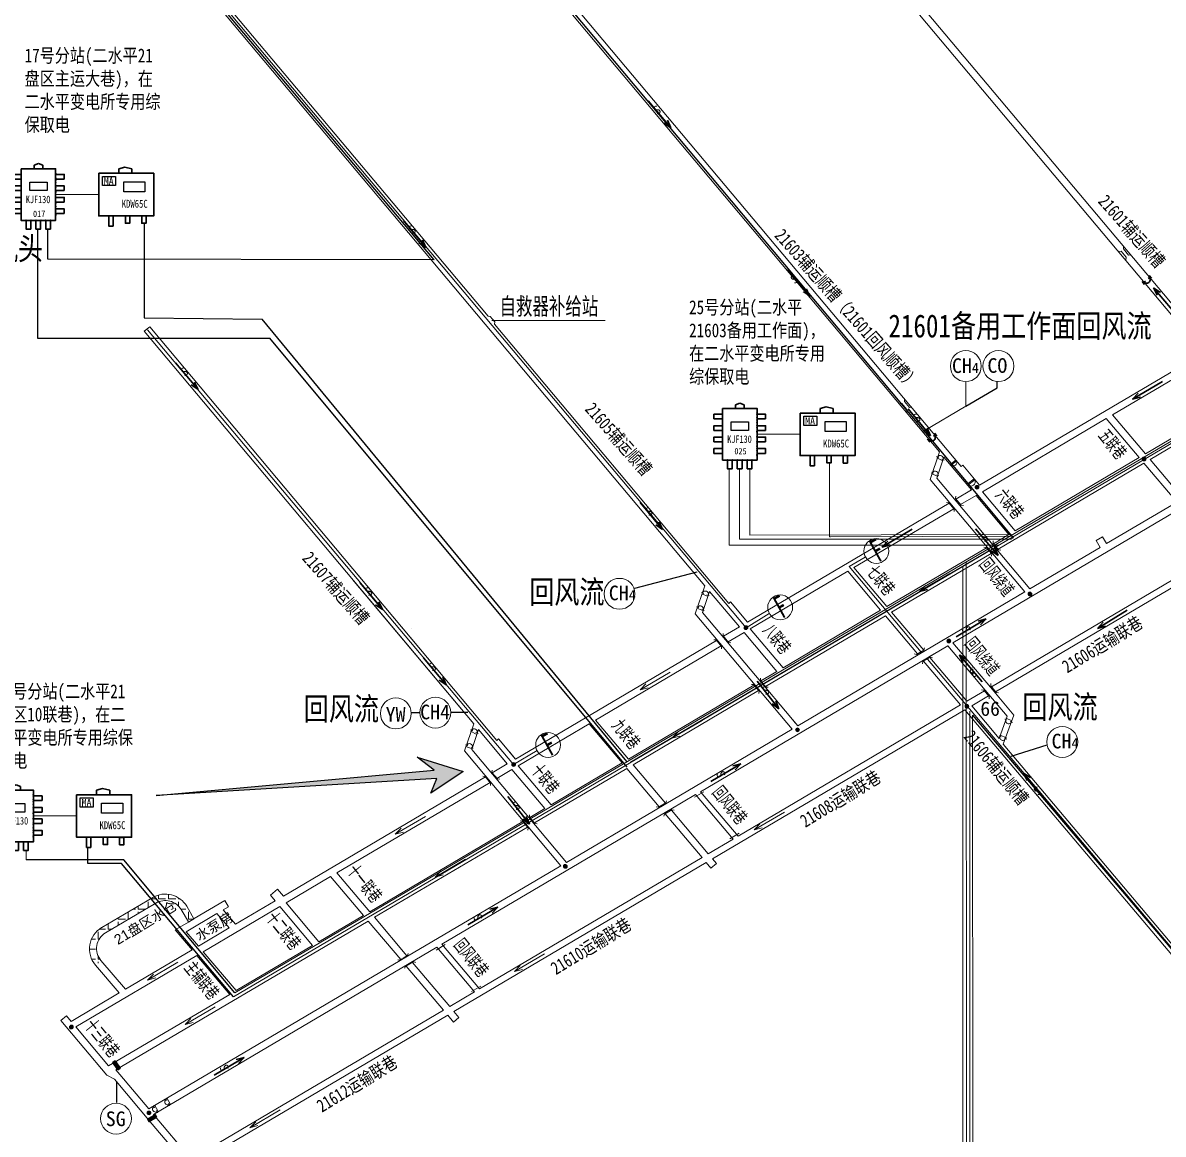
# Model space of a CAD drawing. Header units: millimetres. Extents: x 2501 to 6983, y 1724 to 12691.
# Drawn here: x 4093 to 4887, y 3292 to 4065 of the extents above; entities that cross this region are included whole.
import ezdxf
from ezdxf.enums import TextEntityAlignment as Align

# ---------------------------------------------------------------- set-up
doc = ezdxf.new("R2010")
doc.units = ezdxf.units.MM
for name, pattern in [('2X0_5', [2.5, 2, -0.5]), ('CEN1', [20, 17, -1, 1, -1]), ('X11', [6, 5, -1])]:
    doc.linetypes.add(name, pattern=pattern)
for name, color, linetype in [('0测量点名称', 7, 'Continuous'), ('4、10月', 131, 'Continuous'), ('6号煤底板等高线', 7, 'Continuous'), ('JMD', 6, 'Continuous'), ('PUB_TEXT', 7, 'Continuous'), ('图例', 7, 'Continuous'), ('已掘巷道', 1, 'CEN1'), ('节点', 7, 'Continuous'), ('通风系统', 7, 'Continuous'), ('风流', 7, 'Continuous')]:
    doc.layers.add(name, color=color, linetype=linetype)
doc.layers.add('井下工业网光缆', color=5, linetype='Continuous', lineweight=30)
doc.styles.get("Standard").update_dxf_attribs({"font": 'arial.ttf'})
doc.styles.add('宋体', font='', dxfattribs={"height": 2})
doc.styles.add('新宋体', font='', dxfattribs={"width": 0.8})
doc.styles.add('标准', font='', dxfattribs={"width": 0.667})
doc.styles.add('样三', font='simfang.ttf', dxfattribs={"width": 0.7})
doc.styles.get('宋体').set_extended_font_data('SimSun')
doc.styles.get('新宋体').set_extended_font_data('NSimSun')
doc.styles.get('标准').set_extended_font_data('SimSun')
doc.linetypes.add('442', pattern='A,5,[175,AAA.SHX,S=1,R=90,X=0,Y=0],5', length=10)
pattern_1 = [(0, (-36993695.0026, -20594.115), (0, 6.985), [5.08, -1.905]), (90, (-36993695.0026, -20594.115), (-6.985, 4e-16), [5.08, -1.905])]

# ---------------------------------------------------------------- blocks, each defined once
blk = doc.blocks.new('A$C16496DF1')
at = {"layer": '风流', "color": 1, "lineweight": 35}
for p, q in [((15.24, 0), (0, 19.05)), ((0, 19.05), (2.25, 13.71)), ((4.72, 15.68), (0, 19.05))]:
    blk.add_line(p, q, dxfattribs=at)
at = {"layer": '通风系统', "color": 1, "lineweight": 30, "insert": (12.69, 4.97, 3.08), "char_height": 6.075, "width": 34.878, "attachment_point": 1, "rotation": 213.25783}
blk.add_mtext('{\\fSimSun|b0|i0|c134|p2;S}', dxfattribs=at)
blk = doc.blocks.new('A$C12DB153C')
at = {"layer": '风流', "color": 5, "lineweight": 35}
for p, q in [((0, 18.19), (16.26, 0)), ((11.36, 3.11), (16.26, 0)), ((16.26, 0), (13.72, 5.22))]:
    blk.add_line(p, q, dxfattribs=at)
blk = doc.blocks.new('调节')
at = {"layer": 'JMD', "color": 5, "linetype": 'Continuous', "lineweight": 30}
for p, q in [((-0.18, 3.8), (-2.23, 2.77)), ((-0.63, 3.36), (-1.49, 1.76)), ((0.25, 3.24), (-0.61, 1.64)), ((0.36, 2.19), (-0.5, 0.59)), ((1.25, 2.07), (0.39, 0.47)), ((1.36, 1.01), (0.5, -0.59)), ((2.24, 0.9), (1.39, -0.7)), ((2.35, -0.16), (1.49, -1.76)), ((3.24, -0.27), (2.38, -1.87)), ((4.24, -1.45), (2.49, -2.93))]:
    blk.add_line(p, q, dxfattribs=at)
blk.add_lwpolyline([(-0.74, 4.41), (4.24, -1.45), (2.49, -2.93), (-2.49, 2.93)], close=True, dxfattribs=at)
blk = doc.blocks.new('A$C2A686CFF')
at = {"layer": 'JMD', "color": 1, "linetype": 'Continuous', "lineweight": 30}
for p, q in [((12.2, 30.1, 0), (0, 30.1, 0)), ((6.1, 30.1, 0), (6.1, 21.3, 0)), ((6.1, 8.8, 0), (6.1, 0, 0)), ((12.2, 0, 0), (0, 0, 0))]:
    blk.add_line(p, q, dxfattribs=at)
blk.add_arc((6.1, 15, 0), 10.6, 270, 90, dxfattribs=at)
blk = doc.blocks.new('12')
at = {"lineweight": 20}
for points in [[(421298.14, 4239175.07, 1), (421300.77, 4239175.07, 1)], [(421181.81, 4239155.43, 1), (421184.43, 4239155.43, 1)], [(421218.7, 4239081.11, 1), (421221.33, 4239081.11, 1)], [(421021.05, 4239057.74, 1), (421023.68, 4239057.74, 1)], [(421162.26, 4239048.43, 1), (421164.89, 4239048.43, 1)], [(421174.83, 4239002.94, 1), (421177.46, 4239002.94, 1)], [(421056.94, 4238986.61, 1), (421059.57, 4238986.61, 1)], [(420859.39, 4238962.49, 1), (420862.02, 4238962.49, 1)], [(420895.29, 4238891.63, 1), (420897.92, 4238891.63, 1)], [(420551.47, 4238779.81, 1), (420554.1, 4238779.81, 1)], [(420605.54, 4238720.09, 1), (420608.16, 4238720.09, 1)]]:
    blk.add_hatch(color=1, dxfattribs=at).paths.add_polyline_path(points)
at = {"layer": '6号煤底板等高线', "lineweight": 20, "transparency": 33554666}
h = blk.add_hatch(dxfattribs=at)
h.set_pattern_fill('ANGLE', color=3)
h.set_pattern_definition(pattern_1)
h.paths.add_polyline_path([(420573.29, 4238842.25), (420566.02, 4238837.96, 0.237563), (420569.67, 4238822.88), (420569.73, 4238822.81), (420573.54, 4238826.05, -0.358496)])
h.paths.add_polyline_path([(420633.23, 4238863.72, 0.193668), (420623.04, 4238871.6), (420616.21, 4238867.57, -0.311813), (420629.35, 4238861.45), (420634.42, 4238852.79), (420638.3, 4238855.06)])
h = blk.add_hatch(dxfattribs=at)
h.set_pattern_fill('ANGLE', color=3)
h.set_pattern_definition(pattern_1)
h.paths.add_polyline_path([(420574.05, 4238848.9, 0.204997), (420566.02, 4238837.96), (420573.29, 4238842.25, -0.091459), (420576.78, 4238845.28), (420611.87, 4238865.98, -0.091455), (420616.21, 4238867.57), (420623.04, 4238871.6, 0.204955), (420609.58, 4238869.86)])
at = {"color": 0, "lineweight": 20, "ltscale": 5}
for p, q in [((419797.19, 4240799.68, 7363.18), (421157.14, 4239179.94, 7363.18)), ((419653.95, 4240682.58, 7363.18), (420993.66, 4239086.93, 7363.18)), ((420259.19, 4240537.13, 7363.18), (421319.73, 4239273.99, 7363.18)), ((420282.34, 4239941.92, 7363.18), (420842.83, 4239274.35, 7363.18)), ((420907.28, 4239773.01, 7363.18), (421333.61, 4239265.23, 7363.18)), ((420837.38, 4239568.56, 7363.18), (421172.08, 4239169.92, 7363.18)), ((420603.5, 4239263.91, 7364.18), (420832.82, 4238990.78, 7364.18)), ((420849, 4238979.29, 7364.18), (420607.33, 4239267.12, 7364.18)), ((420847.33, 4239268.99, 7363.18), (421010.54, 4239074.61, 7363.18)), ((421273.14, 4239203.14, 12273.3), (421296.06, 4239176.02, 12273.3)), ((421277.51, 4239205.72, 12273.3), (421300.43, 4239178.59, 12273.3)), ((421160.15, 4239176.35, 7363.18), (421179.28, 4239153.56, 7363.18)), ((421154.06, 4239170.86, 12273.3), (421154.06, 4239170.84, 12273.3)), ((421173.22, 4239170.89, 12273.3), (421172.08, 4239169.92, 7363.18)), ((421173.22, 4239170.89, 12273.3), (421184.95, 4239156.91, 12273.3)), ((421299.33, 4239172.14, 12273.3), (421321.71, 4239145.66, 12273.3)), ((421303.7, 4239174.72, 12273.3), (421326.07, 4239148.24, 12273.3)), ((421150.67, 4239160.84, 12273.3), (421216.39, 4239082.57, 12273.3)), ((421155.18, 4239161.69, 12273.3), (421219.88, 4239084.63, 12273.3)), ((421186.91, 4239152.26, 7363.18), (421209.73, 4239125.08, 7363.18)), ((421205.36, 4239122.5, 7363.18), (421182.54, 4239149.68, 7363.18)), ((421270.55, 4239120.91, 12273.3), (421273.34, 4239116.17, 12273.3)), ((421266.07, 4239118.27, 12273.3), (421268.86, 4239113.53, 12273.3)), ((421196.12, 4239013.13, 12273.3), (421354.65, 4239106.67, 12273.3)), ((421093.18, 4239096.95, 7363.18), (421116.1, 4239069.83, 7363.18)), ((421097.55, 4239099.53, 7363.18), (421120.46, 4239072.41, 7363.18)), ((420748.57, 4239091.12, 7363.18), (420832.82, 4238990.78, 7363.18)), ((420849, 4238979.29, 7363.18), (420752.4, 4239094.34, 7363.18)), ((420987.01, 4239067.29, 7363.18), (420993.66, 4239086.93, 7363.18)), ((420992.08, 4239068.24, 7363.18), (420997.05, 4239082.9, 7363.18)), ((420997.05, 4239082.9, 7363.18), (421017.75, 4239058.25, 7363.18)), ((421010.54, 4239074.61, 7363.18), (421011.69, 4239075.57, 7363.18)), ((421011.69, 4239075.57, 7363.18), (421023.42, 4239061.6, 7363.18)), ((421054.42, 4238987, 7363.18), (420987.01, 4239067.29, 7363.18)), ((420992.08, 4239068.24, 7363.18), (421058.35, 4238989.32, 7363.18)), ((421119.37, 4239065.96, 7363.18), (421141.73, 4239039.49, 7363.18)), ((421123.74, 4239068.54, 7363.18), (421146.09, 4239042.07, 7363.18)), ((421025.37, 4239056.94, 12273.3), (421048.19, 4239029.76, 12273.3)), ((421021.01, 4239054.36, 12273.3), (421043.82, 4239027.19, 12273.3)), ((421146.65, 4239041.42, 7363.18), (421146.65, 4239041.42, 7363.18)), ((421162.78, 4239045.13, 7363.18), (421188.96, 4239014.13, 7363.18)), ((421166.33, 4239047.12, 7363.18), (421192.46, 4239016.2, 7363.18)), ((421142.28, 4239038.84, 7363.18), (421142.28, 4239038.84, 7363.18)), ((421146.02, 4239034.42, 7363.18), (421171.74, 4239003.97, 7363.18)), ((421150.39, 4239036.99, 7363.18), (421176.11, 4239006.55, 7363.18)), ((421192.46, 4239016.2, 7363.18), (421208.74, 4238996.93, 7363.18)), ((421179.49, 4239003.32, 12273.3), (421191.25, 4239010.26, 12273.3)), ((421188.96, 4239014.13, 7363.18), (421204.19, 4238996.11, 7363.18)), ((420999.09, 4238896.88, 12273.3), (421174.68, 4239000.48, 12273.3)), ((421174.68, 4239000.48, 7363.18), (421524.79, 4238586.09, 7363.18)), ((421179.49, 4239003.32, 7363.18), (421198.66, 4238980.63, 7363.18)), ((420917.58, 4238993.34, 12273.3), (420940.49, 4238966.22, 12273.3)), ((421055.13, 4238993.14, 12273.3), (421058.35, 4238989.31, 12273.3)), ((421198.66, 4238980.63, 7363.18), (421204.19, 4238996.11, 7363.18)), ((421201.45, 4238976.56, 7363.18), (421208.74, 4238996.93, 7363.18)), ((420836.2, 4238986.75, 7363.18), (420856.2, 4238962.93, 7363.18)), ((420913.22, 4238990.76, 12273.3), (420936.13, 4238963.64, 12273.3)), ((420849, 4238979.29, 7363.18), (420850.15, 4238980.25, 7363.18)), ((420850.15, 4238980.25, 7363.18), (420861.88, 4238966.28, 7363.18)), ((421201.45, 4238976.56, 11045.13), (421324, 4238831.5, 11045.13)), ((420826.46, 4238972.03, 12273.3), (420893.58, 4238892.09, 12273.3)), ((420831.54, 4238972.98, 12273.3), (420897.51, 4238894.41, 12273.3)), ((420857.88, 4238971.05, 7363.18), (420861.89, 4238966.28, 7363.18)), ((420857.88, 4238971.05, 7363.18), (420861.89, 4238966.28, 7363.18)), ((420852.91, 4238966.87, 7363.18), (420856.21, 4238962.94, 7363.18)), ((420852.91, 4238966.87, 7363.18), (420856.21, 4238962.94, 7363.18)), ((420863.84, 4238961.63, 7363.18), (420886.65, 4238934.45, 7363.18)), ((420943.77, 4238962.35, 12273.3), (420966.37, 4238935.6, 12273.3)), ((420859.47, 4238959.05, 7363.18), (420882.29, 4238931.88, 7363.18)), ((420859.47, 4238959.05, 7363.18), (420882.29, 4238931.88, 7363.18)), ((420939.4, 4238959.77, 12273.3), (420962, 4238933.02, 12273.3)), ((420987.18, 4238941.52, 7363.18), (421013.37, 4238910.52, 7363.18)), ((420990.68, 4238943.58, 7363.18), (421016.86, 4238912.59, 7363.18)), ((420962.31, 4238932.65, 12273.3), (420962.31, 4238932.65, 12273.3)), ((420966.68, 4238935.23, 12273.3), (420966.68, 4238935.23, 12273.3)), ((420969.96, 4238931.35, 7363.18), (420969.96, 4238931.35, 7363.18)), ((420970.43, 4238930.79, 7363.18), (420996.14, 4238900.36, 7363.18)), ((420965.59, 4238928.78, 7363.18), (420965.59, 4238928.78, 7363.18)), ((420966.06, 4238928.22, 7363.18), (420991.77, 4238897.78, 7363.18)), ((420994.72, 4238894.3, 7363.18), (420997.95, 4238890.48, 7363.18)), ((421001.77, 4238893.7, 7363.18), (420997.95, 4238890.48, 7363.18)), ((420999.09, 4238896.88, 7363.18), (421001.77, 4238893.7, 7363.18)), ((420733.27, 4238884.55, 7363.18), (420756.16, 4238857.46, 7363.18)), ((420737.64, 4238887.13, 7363.18), (420760.53, 4238860.04, 7363.18)), ((420691.37, 4238871.56, 7363.18), (420696.35, 4238875.74, 7363.18)), ((420696.35, 4238875.74, 7363.18), (420700.35, 4238870.97, 7363.18)), ((420573.89, 4238849, 7363.18), (420609.41, 4238869.96, 7363.18)), ((420576.61, 4238845.38, 7363.18), (420611.7, 4238866.08, 7363.18)), ((420659.63, 4238867.85, 7363.18), (420662.23, 4238863.57, 7363.18)), ((420691.37, 4238871.56, 7363.18), (420694.68, 4238867.62, 7363.18)), ((420725.12, 4238839.14, 7363.18), (420702.33, 4238866.29, 7363.18)), ((420633.06, 4238863.82, 7363.18), (420638.14, 4238855.16, 7363.18)), ((420654.15, 4238858.81, 7363.18), (420662.69, 4238848.75, 7363.18)), ((420658.52, 4238861.39, 7363.18), (420667.06, 4238851.33, 7363.18)), ((420720.75, 4238836.56, 7363.18), (420697.96, 4238863.71, 7363.18)), ((420759.44, 4238853.58, 7363.18), (420782.05, 4238826.82, 7363.18)), ((420763.81, 4238856.16, 7363.18), (420786.4, 4238829.41, 7363.18)), ((420632.68, 4238846.14, 7363.18), (420641.22, 4238836.08, 7363.18)), ((420807.22, 4238835.33, 7363.18), (420833.4, 4238804.34, 7363.18)), ((420810.71, 4238837.39, 7363.18), (420836.9, 4238806.4, 7363.18)), ((420644.51, 4238832.22, 7363.18), (420667.5, 4238805.14, 7363.18)), ((420785.91, 4238822.25, 7363.18), (420811.81, 4238791.59, 7363.18)), ((420790.27, 4238824.84, 7363.18), (420816.18, 4238794.17, 7363.18)), ((420549.4, 4238787.58, 7363.18), (420545.58, 4238784.36, 7363.18)), ((420549.4, 4238787.58, 7363.18), (420552.59, 4238783.78, 7363.18)), ((420814.76, 4238788.11, 7363.18), (420818.79, 4238783.33, 7363.18)), ((420822.61, 4238786.56, 7363.18), (420818.79, 4238783.33, 7363.18)), ((420819.12, 4238790.69, 7363.18), (420822.61, 4238786.56, 7363.18)), ((420545.58, 4238784.36, 7363.18), (420577.56, 4238746.27, 7363.18)), ((420555.88, 4238779.86, 7363.18), (420578.66, 4238752.73, 7363.18)), ((420582.73, 4238743.52, 7363.18), (420577.56, 4238746.27, 7363.18)), ((420583.84, 4238749.98, 7363.18), (420586.43, 4238746.9, 7363.18)), ((420586.44, 4238746.91, 7363.18), (420606.75, 4238722.86, 7363.18)), ((420582.73, 4238743.52, 7363.18), (420609.1, 4238712.31, 7363.18)), ((420610.03, 4238718.98, 7363.18), (420612.93, 4238715.55, 7363.18)), ((420610.03, 4238718.98, 12273.3), (420636.21, 4238687.99, 12273.3)), ((420609.11, 4238712.32, 12273.3), (420634.79, 4238681.92, 12273.3))]:
    blk.add_line(p, q, dxfattribs=at)
at = {"color": 6, "lineweight": 20, "ltscale": 0.5}
for p, q in [((421022.42, 4239057.68, 9818.24), (419659.97, 4240678.92, 3109.99)), ((420860.54, 4238962.47, 12273.3), (420605.9, 4239264.89, 7464.36)), ((421105.33, 4239106.86, 12273.47), (421094.08, 4239100.25, 12273.3)), ((421094.08, 4239100.25, 12273.3), (421144.41, 4239040.77, 12273.3)), ((421038.53, 4239067.66, 9818.4), (421022.42, 4239057.68, 9818.24)), ((421148.7, 4239035.69, 12273.3), (421522.32, 4238594.08, 12273.3)), ((420876.91, 4238972.19, 12273.3), (420860.54, 4238962.47, 12273.3))]:
    blk.add_line(p, q, dxfattribs=at)
at = {"color": 0, "lineweight": 20}
blk.add_line((420607.33, 4239267.12, 7365.18), (420603.5, 4239263.91, 7365.18), dxfattribs=at)
at = {"color": 30, "lineweight": 20, "ltscale": 0.5}
for p, q in [((421164.31, 4239171.08, 7363.18), (421168.72, 4239174.44, 7363.18)), ((421164.75, 4239170.51, 7363.18), (421169.15, 4239173.87, 7363.18)), ((421176.07, 4239157.33, 13301.28), (421181.39, 4239161.4, 13301.28)), ((421176.59, 4239156.64, 13301.28), (421181.92, 4239160.71, 13301.28))]:
    blk.add_line(p, q, dxfattribs=at)
at = {"color": 0, "linetype": 'X11', "lineweight": 20, "ltscale": 2}
blk.add_line((420629.18, 4238861.55, 7363.18), (420634.26, 4238852.88, 7363.18), dxfattribs=at)
at = {"color": 7, "linetype": '442', "lineweight": 20, "ltscale": 0.005}
for points, elevation in [([(421286.82, 4239313.37), (421286.95, 4239315.47), (421283.46, 4239319.66), (421281.59, 4239319.42)], 4645.3), ([(421285.19, 4239322.9), (421285.09, 4239321.19), (421288.58, 4239317), (421289.99, 4239317.19)], 9818.24), ([(421132.69, 4239216.83), (421132.59, 4239215.12), (421136.08, 4239210.93), (421137.48, 4239211.12)], 9818.24), ([(421134.32, 4239207.31), (421134.44, 4239209.4), (421130.95, 4239213.59), (421129.09, 4239213.35)], 4645.3)]:
    blk.add_lwpolyline(points, dxfattribs=dict(at, elevation=elevation))
at = {"color": 0, "lineweight": 20, "ltscale": 5, "flags": 128}
for points, elevation in [([(420847.33, 4239268.99), (420847.46, 4239270.4), (420844.24, 4239274.23), (420842.83, 4239274.35)], 7363.18), ([(421150.67, 4239160.84), (421157.14, 4239179.94)], 12273.3), ([(421155.18, 4239161.69), (421160.15, 4239176.35)], 12273.3), ([(421161.88, 4239144.82), (421163.47, 4239144.65), (421167.31, 4239140.08), (421167.2, 4239138.48)], 12273.3), ([(421166.27, 4239047.19), (421329.88, 4239143.73)], 12273.3), ([(421168.35, 4239149.11), (421168.24, 4239147.51), (421172.08, 4239142.95), (421173.67, 4239142.78)], 12273.3), ([(421273.34, 4239116.17), (421326.61, 4239147.6)], 12273.3), ([(421097.55, 4239099.53), (421166.97, 4239140.49)], 7363.18), ([(421120.46, 4239072.41), (421189.78, 4239113.31)], 7363.18), ([(421187.96, 4239113.76), (421189.55, 4239113.59), (421193.38, 4239109.02), (421193.27, 4239107.42)], 7363.18), ([(421194.42, 4239118.06), (421194.31, 4239116.46), (421198.15, 4239111.89), (421199.75, 4239111.72)], 7363.18), ([(421123.74, 4239068.54), (421193.04, 4239109.43)], 7363.18), ([(421025.37, 4239056.94), (421093.18, 4239096.95)], 7363.18), ([(421142.28, 4239038.84), (421216.39, 4239082.57)], 7363.18), ([(421212.08, 4239080.03), (421216.39, 4239082.57)], 12273.3), ([(421212.08, 4239080.03), (421216.39, 4239082.57)], 12273.3), ([(421035.97, 4239016.75), (421119.37, 4239065.96)], 7363.18), ([(421048.19, 4239029.76), (421116.1, 4239069.83)], 7363.18), ([(420861.89, 4238966.29), (421001.84, 4239048.86)], 12273.3), ([(421000.02, 4239049.3), (421001.61, 4239049.14), (421005.44, 4239044.56), (421005.33, 4239042.97)], 12273.3), ([(421006.48, 4239053.6), (421006.37, 4239052), (421010.21, 4239047.43), (421011.81, 4239047.27)], 12273.3), ([(421006.63, 4239051.69), (421006.69, 4239051.73)], 12273.3), ([(421009.96, 4239047.84), (421021.01, 4239054.36)], 7363.18), ([(420917.59, 4238993.33), (421005.1, 4239044.97)], 7363.18), ([(420990.68, 4238943.58), (421162.78, 4239045.13)], 12273.3), ([(421009.9, 4239047.8), (421009.96, 4239047.84)], 7363.18), ([(421146.66, 4239043.7), (421146.24, 4239042.16), (421141.1, 4239039.12), (421139.54, 4239039.49)], 12273.3), ([(421149.92, 4239037.54), (421162.78, 4239045.13)], 12273.3), ([(421058.35, 4238989.31), (421142.28, 4239038.84)], 7363.18), ([(421152.26, 4239036.79), (421150.7, 4239037.17), (421145.56, 4239034.15), (421145.13, 4239032.6)], 12273.3), ([(421032.8, 4239020.69), (421043.82, 4239027.19)], 7363.18), ([(420940.5, 4238966.22), (421027.92, 4239017.8)], 7363.18), ([(421026.09, 4239018.25), (421027.69, 4239018.08), (421031.52, 4239013.51), (421031.41, 4239011.91)], 7363.18), ([(421032.56, 4239022.54), (421032.45, 4239020.94), (421036.29, 4239016.38), (421037.88, 4239016.21)], 7363.18), ([(421032.71, 4239020.63), (421032.8, 4239020.69)], 7363.18), ([(421192.84, 4239018.76), (421192.73, 4239017.16), (421196.57, 4239012.6), (421198.16, 4239012.43)], 12273.3), ([(420943.77, 4238962.35), (421031.17, 4239013.92)], 7363.18), ([(421186.26, 4239014.48), (421187.86, 4239014.31), (421191.69, 4239009.74), (421191.58, 4239008.14)], 12273.3), ([(420863.85, 4238961.61), (420913.23, 4238990.75)], 7363.18), ([(420966.68, 4238935.23), (421054.42, 4238987)], 7363.18), ([(420845.74, 4238956.76), (420856.21, 4238962.94)], 12273.3), ([(420845.74, 4238956.76), (420856.21, 4238962.94)], 12273.3), ([(420886.65, 4238934.45), (420936.13, 4238963.64)], 7363.18), ([(420700.35, 4238870.97), (420840.94, 4238953.93)], 12273.3), ([(420839.17, 4238954.32), (420840.76, 4238954.15), (420844.6, 4238949.58), (420844.48, 4238947.98)], 7363.18), ([(420845.35, 4238956.53), (420845.35, 4238956.53)], 12273.3), ([(420845.64, 4238958.61), (420845.53, 4238957.01), (420849.36, 4238952.45), (420850.96, 4238952.28)], 7363.18), ([(420849.02, 4238952.86), (420859.48, 4238959.04)], 7363.18), ([(420875.08, 4238921.82), (420939.4, 4238959.77)], 7363.18), ([(420737.64, 4238887.13), (420844.22, 4238950.03)], 7363.18), ([(420967.02, 4238937.28), (420966.59, 4238935.74), (420961.46, 4238932.7), (420959.9, 4238933.07)], 12273.3), ([(420969.96, 4238931.35), (420987.18, 4238941.52)], 12273.3), ([(420871.82, 4238925.7), (420882.29, 4238931.88)], 7363.18), ([(420897.51, 4238894.41), (420958.01, 4238930.11)], 7363.18), ([(420958.01, 4238930.11), (420966.68, 4238935.23)], 12273.3), ([(420960.55, 4238925.8), (420969.96, 4238931.35)], 12273.3), ([(420972.38, 4238930.65), (420970.82, 4238931.02), (420965.68, 4238928), (420965.25, 4238926.45)], 12273.3), ([(420760.53, 4238860.04), (420867.02, 4238922.87)], 7363.18), ([(420810.71, 4238837.39), (420960.55, 4238925.8)], 7363.18), ([(420865.24, 4238923.26), (420866.84, 4238923.09), (420870.67, 4238918.52), (420870.56, 4238916.92)], 2453.06), ([(420871.71, 4238927.55), (420871.6, 4238925.96), (420875.44, 4238921.39), (420877.03, 4238921.22)], 2453.06), ([(420763.81, 4238856.16), (420870.28, 4238918.99)], 7363.18), ([(420786.72, 4238829.04), (420893.58, 4238892.09)], 7363.18), ([(420702.33, 4238866.29), (420733.27, 4238884.55)], 7363.18), ([(420638.35, 4238855.29), (420659.63, 4238867.85)], 7363.18), ([(420667.06, 4238851.33), (420694.67, 4238867.62)], 12273.3), ([(420632.68, 4238846.14), (420654.15, 4238858.81)], 7363.18), ([(420644.54, 4238832.18), (420697.96, 4238863.71)], 7363.18), ([(420658.52, 4238861.39), (420662.23, 4238863.57)], 7363.18), ([(420725.12, 4238839.14), (420756.16, 4238857.46)], 7363.18), ([(420583.84, 4238749.98), (420759.44, 4238853.58)], 7363.18), ([(420636.85, 4238833.51), (420625.03, 4238847.43), (420634.26, 4238852.88)], 7363.18), ([(420638.14, 4238855.16), (420638.35, 4238855.29)], 7363.18), ([(420641.22, 4238836.09), (420662.69, 4238848.75)], 12273.3), ([(420610.03, 4238718.98), (420807.22, 4238835.33)], 7363.18), ([(420667.5, 4238805.14), (420720.75, 4238836.56)], 7363.18), ([(420555.88, 4238779.86), (420640.17, 4238829.6)], 7363.18), ([(420590.4, 4238806.1), (420573.37, 4238826.15)], 7363.18), ([(420590.4, 4238806.1), (420636.85, 4238833.51)], 12273.3), ([(420606.75, 4238722.86), (420786.72, 4238829.04)], 7363.18), ([(420663.13, 4238802.56), (420640.14, 4238829.64)], 7363.18), ([(420586.03, 4238803.52), (420569.5, 4238822.98)], 7363.18), ([(420552.59, 4238783.79), (420586.03, 4238803.52)], 12273.3), ([(420578.66, 4238752.73), (420663.13, 4238802.56)], 7363.18)]:
    blk.add_lwpolyline(points, dxfattribs=dict(at, elevation=elevation))
at = {"color": 0, "lineweight": 20, "ltscale": 5}
for points, elevation in [([(421184.95, 4239156.91), (421325.01, 4239239.54)], 12273.3), ([(421277.51, 4239205.72), (421328.26, 4239235.66)], 12273.3), ([(421300.43, 4239178.6), (421351.08, 4239208.48)], 7363.18), ([(421186.91, 4239152.26), (421273.14, 4239203.14)], 12273.3), ([(421303.7, 4239174.72), (421354.34, 4239204.6)], 7363.18), ([(421209.73, 4239125.08), (421296.06, 4239176.02)], 7363.18), ([(421197.84, 4239112.26), (421299.33, 4239172.14)], 7363.18), ([(421168.5, 4239147.2), (421179.28, 4239153.56)], 12273.3), ([(421023.42, 4239061.6), (421163.71, 4239144.37)], 12273.3), ([(421171.76, 4239143.32), (421182.54, 4239149.68)], 12273.3), ([(421194.58, 4239116.14), (421205.36, 4239122.5)], 7363.18), ([(421266.07, 4239118.27), (421270.55, 4239120.91)], 12273.3), ([(421219.88, 4239084.63), (421268.86, 4239113.53)], 12273.3), ([(421193.18, 4239016.62), (421349.08, 4239108.61)], 7363.18), ([(421006.69, 4239051.73), (421017.74, 4239058.25)], 12273.3), ([(421176.11, 4239006.55), (421188.32, 4239013.75)], 7363.18), ([(421188.96, 4239014.13), (421188.96, 4239014.13)], 7363.18), ([(421016.86, 4238912.59), (421171.74, 4239003.97)], 7363.18), ([(420826.46, 4238972.03), (420832.82, 4238990.78)], 7363.18), ([(420831.54, 4238972.98), (420836.2, 4238986.75)], 7363.18), ([(420996.14, 4238900.36), (421013.37, 4238910.52)], 7363.18), ([(420836.9, 4238806.4), (420991.77, 4238897.78)], 7363.18), ([(420819.12, 4238790.69), (420994.72, 4238894.3)], 7363.18), ([(420816.18, 4238794.17), (420833.4, 4238804.34)], 7363.18), ([(420634.79, 4238681.92), (420814.76, 4238788.11)], 7363.18), ([(420636.21, 4238687.99), (420811.81, 4238791.6)], 7363.18), ([(420814.76, 4238788.11), (420814.76, 4238788.11)], 7363.18)]:
    blk.add_lwpolyline(points, dxfattribs=dict(at, elevation=elevation))
at = {"color": 0, "lineweight": 20, "ltscale": 5, "elevation": 12273.3, "flags": 128}
blk.add_lwpolyline([(420587.11, 4238809.96), (420587.11, 4238809.96)], close=True, dxfattribs=at)
at = {"color": 1, "lineweight": 20}
for centre in [(421299.45, 4239175.07, 9818.24), (421183.12, 4239155.43, 9818.24), (421220.02, 4239081.11, 9818.24), (421022.37, 4239057.74, 9818.24), (421163.57, 4239048.43, 12273.3), (421176.14, 4239002.94, 9818.24), (421058.25, 4238986.61, 9818.24), (420860.7, 4238962.49, 9817.24), (420896.6, 4238891.63, 12273.3), (420552.79, 4238779.81, 9817.24), (420606.85, 4238720.09, 12273.3)]:
    blk.add_circle(centre, 1.31, dxfattribs=at)
at = {"color": 6, "lineweight": 20, "ltscale": 0.5}
for centre in [(421113.12, 4239111.05, 14728.36), (421046.16, 4239071.84, 12273.3), (420884.64, 4238976.07, 12273.3)]:
    blk.add_circle(centre, 8.66, dxfattribs=at)
at = {"color": 30, "lineweight": 20, "ltscale": 0.5}
for centre, radius in [((421166.5, 4239172.79, 7363.18), 2.64), ((421178.71, 4239159.4, 13301.28), 3.19)]:
    blk.add_arc(centre, radius, 233.80748, 20.89289, dxfattribs=at)
at = {"color": 0, "lineweight": 20, "ltscale": 5}
for centre, radius, start, end in [((420618.18, 4238855.1, 7363.18), 17.25, 30.36756, 120.5422), ((420618.18, 4238855.1, 7363.18), 12.75, 30.36756, 120.5422), ((420582.65, 4238834.14, 7363.18), 17.25, 120.5422, 220.33583), ((420583.09, 4238834.4, 7363.18), 12.75, 120.5422, 220.33583)]:
    blk.add_arc(centre, radius, start, end, dxfattribs=at)
at = {"layer": '6号煤底板等高线', "lineweight": 20}
for p, q in [((420845.54, 4239271.5, 9518.57), (420924.29, 4239271.5, 9518.57)), ((420966.68, 4238935.23, 12273.3), (420958.01, 4238930.11, 12273.3))]:
    blk.add_line(p, q, dxfattribs=at)
at = {"layer": '6号煤底板等高线', "color": 1, "lineweight": 20}
for p, q in [((420986.55, 4238939.66, 7363.18), (420992.97, 4238943.58, 7363.18)), ((421011.18, 4238910.77, 7363.18), (421017.6, 4238914.69, 7363.18)), ((420806.66, 4238833.29, 12273.3), (420813.08, 4238837.21, 12273.3)), ((420831.38, 4238804.45, 12273.3), (420837.8, 4238808.37, 12273.3))]:
    blk.add_line(p, q, dxfattribs=at)
at = {"layer": '6号煤底板等高线', "lineweight": 20, "elevation": 7363.18}
blk.add_lwpolyline([(420638.14, 4238855.16), (420634.25, 4238852.89)], dxfattribs=at)
at = {"layer": '图例', "color": 30, "linetype": 'Continuous', "lineweight": 20}
for p, q in [((421155.08, 4239176.77, 17183.43), (421156.6, 4239176.04, 17183.43)), ((421159.46, 4239173.68, 17183.43), (421155.1, 4239175.78, 17183.43)), ((421158.76, 4239175, 17183.43), (421160.28, 4239174.27, 17183.43)), ((421151.47, 4239165.89, 7363.18), (421152.99, 4239165.15, 7363.18)), ((421155.85, 4239162.8, 7363.18), (421151.49, 4239164.9, 7363.18)), ((421155.15, 4239164.11, 7363.18), (421156.67, 4239163.38, 7363.18)), ((420991.44, 4239082.21, 12273.3), (420993.01, 4239081.57, 12273.3)), ((420996.02, 4239079.4, 12273.3), (420991.53, 4239081.22, 12273.3)), ((420995.23, 4239080.67, 12273.3), (420996.79, 4239080.04, 12273.3)), ((420988.02, 4239072.2, 7363.18), (420989.54, 4239071.46, 7363.18)), ((420992.7, 4239069.52, 12273.3), (420988.21, 4239071.34, 12273.3)), ((420991.7, 4239070.42, 7363.18), (420993.22, 4239069.69, 7363.18)), ((421204.03, 4238993.36, 12273.3), (421202.46, 4238993.99, 12273.3)), ((421203.24, 4238994.63, 12273.3), (421207.73, 4238992.81, 12273.3)), ((421207.81, 4238991.82, 12273.3), (421206.25, 4238992.46, 12273.3)), ((420830.68, 4238986.57, 7363.18), (420832.2, 4238985.84, 7363.18)), ((420835.06, 4238983.48, 7363.18), (420830.7, 4238985.58, 7363.18)), ((420834.36, 4238984.8, 7363.18), (420835.88, 4238984.07, 7363.18)), ((421200.05, 4238981.71, 7363.18), (421198.48, 4238982.34, 7363.18)), ((421199.26, 4238982.98, 7363.18), (421203.75, 4238981.16, 7363.18)), ((421203.83, 4238980.17, 7363.18), (421202.27, 4238980.81, 7363.18)), ((420827.2, 4238976.13, 7364.18), (420828.77, 4238975.5, 7364.18)), ((420831.78, 4238973.33, 7364.18), (420827.29, 4238975.14, 7364.18)), ((420830.99, 4238974.6, 7364.18), (420832.56, 4238973.97, 7364.18)), ((420610.75, 4238723.72, 12273.3), (420609.91, 4238725.18, 12273.3)), ((420610.92, 4238725.21, 12273.3), (420613.33, 4238721.01, 12273.3)), ((420619.3, 4238728.71, 12273.3), (420618.46, 4238730.18, 12273.3)), ((420619.47, 4238730.2, 12273.3), (420621.88, 4238726, 12273.3)), ((420621.34, 4238725.17, 12273.3), (420620.5, 4238726.63, 12273.3)), ((420612.79, 4238720.18, 12273.3), (420611.95, 4238721.64, 12273.3))]:
    blk.add_line(p, q, dxfattribs=at)
for centre, start, end in [((421157.68, 4239175.52, 17183.43), 334.28283, 154.28283), ((421154.07, 4239164.63, 7363.18), 334.28283, 154.28283), ((420994.12, 4239081.12, 12273.3), 337.96562, 157.96562), ((420990.62, 4239070.94, 7363.18), 334.28283, 154.28283), ((421205.14, 4238992.91, 12273.3), 157.96562, 337.96562), ((420833.28, 4238985.32, 7363.18), 334.28283, 154.28283), ((420829.88, 4238975.05, 7364.18), 337.96562, 157.96562), ((421201.16, 4238981.26, 7363.18), 157.96562, 337.96562), ((420611.35, 4238722.68, 12273.3), 119.86704, 299.86704), ((420619.9, 4238727.67, 12273.3), 119.86704, 299.86704)]:
    blk.add_arc(centre, 2.04, start, end, dxfattribs=at)
at = {"layer": '已掘巷道', "color": 2, "linetype": 'ByBlock', "lineweight": 20, "ltscale": 0.1}
blk.add_line((421179.49, 4239003.32, 7363.18), (421198.66, 4238980.63, 7363.18), dxfattribs=at)
at = {"layer": '通风系统', "color": 7, "linetype": '2X0_5', "lineweight": 20, "ltscale": 0.005, "elevation": 7363.18, "flags": 128}
for points in [[(420787.19, 4238831.08), (420787.01, 4238829.77), (420781.07, 4238826.24), (420779.97, 4238826.65)], [(420792.24, 4238824.81), (420791.01, 4238825.28), (420785.06, 4238821.74), (420784.9, 4238820.58)]]:
    blk.add_lwpolyline(points, dxfattribs=at)
at = {"layer": '风流', "color": 5, "lineweight": 20}
for p, q in [((420969.69, 4239026.83, 15742.4), (420948.65, 4239014.48, 15742.4)), ((420952.66, 4239018.67, 15742.4), (420948.65, 4239014.48, 15742.4)), ((420948.65, 4239014.48, 15742.4), (420954.26, 4239015.94, 15742.4)), ((420991.85, 4238993.1, 9818.24), (420970.81, 4238980.75, 9818.24)), ((420974.83, 4238984.94, 9818.24), (420970.81, 4238980.75, 9818.24)), ((420970.81, 4238980.75, 9818.24), (420976.43, 4238982.21, 9818.24)), ((421049.07, 4238929.41, 12273.3), (421028.03, 4238917.06, 12273.3)), ((420799.3, 4238926.33, 12273.3), (420778.25, 4238913.98, 12273.3)), ((421032.04, 4238921.25, 12273.3), (421028.03, 4238917.06, 12273.3)), ((420782.27, 4238918.17, 12273.3), (420778.25, 4238913.98, 12273.3)), ((420778.25, 4238913.98, 12273.3), (420783.87, 4238915.44, 12273.3)), ((421028.03, 4238917.06, 12273.3), (421033.64, 4238918.53, 12273.3)), ((420827.11, 4238896.57, 12273.3), (420806.07, 4238884.22, 12273.3)), ((420810.09, 4238888.41, 12273.3), (420806.07, 4238884.22, 12273.3)), ((420806.07, 4238884.22, 12273.3), (420811.69, 4238885.69, 12273.3)), ((420882.22, 4238830.74, 12273.3), (420861.18, 4238818.39, 12273.3)), ((420626.93, 4238824.87, 12273.3), (420605.89, 4238812.52, 12273.3)), ((420865.19, 4238822.58, 12273.3), (420861.18, 4238818.39, 12273.3)), ((420861.18, 4238818.39, 12273.3), (420866.79, 4238819.85, 12273.3)), ((420609.9, 4238816.71, 12273.3), (420605.89, 4238812.52, 12273.3)), ((420605.89, 4238812.52, 12273.3), (420611.5, 4238813.99, 12273.3)), ((420653, 4238793.97, 12273.3), (420631.96, 4238781.62, 12273.3)), ((420635.97, 4238785.81, 12273.3), (420631.96, 4238781.62, 12273.3)), ((420631.96, 4238781.62, 12273.3), (420637.57, 4238783.09, 12273.3)), ((420698.13, 4238722.1, 12273.3), (420677.08, 4238709.75, 12273.3)), ((420681.1, 4238713.94, 12273.3), (420677.08, 4238709.75, 12273.3)), ((420677.08, 4238709.75, 12273.3), (420682.7, 4238711.21, 12273.3))]:
    blk.add_line(p, q, dxfattribs=at)
at = {"lineweight": 20}
for name, p, rotation in [('A$C16496DF1', (420969.59, 4239424.53, 9818.24), 181.2142099870463), ('A$C16496DF1', (420799.13, 4239341.25, 7716.97), 181.2142099870467), ('A$C12DB153C', (421322.35, 4239293.77, 9818.24), 178.2205038114929), ('A$C16496DF1', (420640.57, 4239242.38, 12270.22), 181.2142099870467), ('A$C12DB153C', (421294.54, 4239232.61, 10957.61), 258.7571008097047), ('A$C16496DF1', (421150.44, 4239210.25, 7389.95), 181.2142099870461), ('A$C16496DF1', (420963.94, 4239145.11, 9818.24), 181.2142099870467), ('A$C12DB153C', (421120.19, 4239129.75, 13350), 258.7571008097047), ('A$C16496DF1', (421197.45, 4239126.89, 9818.24), 181.214209987046), ('A$C12DB153C', (421146.37, 4239098.76, 13350), 258.7571008097047), ('A$C16496DF1', (420768.85, 4239089.44, 7809.26), 181.2142099870467), ('A$C12DB153C', (421269.91, 4239073.2, 9818.24), 259.4554599960542), ('A$C16496DF1', (421170.79, 4239066.47, 13046.19), 261.8231466233631), ('A$C16496DF1', (420813.21, 4239036.94, 9787.98), 181.2142099870467), ('A$C16496DF1', (421171.48, 4239019.65, 12273.3), 1.53604123919862), ('A$C16496DF1', (421045.39, 4239020.38, 19639.49), 179.7562003577499), ('A$C16496DF1', (420999.99, 4238965.69, 15470.31), 261.8231466233631), ('A$C16496DF1', (421216.11, 4238937.54, 12273.3), 1.53604123919862), ('A$C16496DF1', (420871.74, 4238940.12, 12273.3), 179.7562003577499), ('A$C16496DF1', (420830.85, 4238866.07, 7364.18), 261.7494175588598), ('A$C16496DF1', (420654.33, 4238761.46, 19638.49), 261.7494175588598)]:
    blk.add_blockref(name, p, dxfattribs=dict(at, rotation=rotation))
at = {"color": 0, "lineweight": 20, "ltscale": 0.8, "xscale": 0.2159999958448435, "yscale": 0.2159999962896109, "zscale": 0.2159999958448435, "rotation": 310.4918078978625}
for p in [(421298.04, 4239298.58, 7457.01), (421148.56, 4239188.9, 7457.01)]:
    blk.add_blockref('A$C2A686CFF', p, dxfattribs=at)
at = {"lineweight": 20}
for p, xscale, yscale, zscale, rotation in [((420584.95, 4238753.66, 7363.18), 0.8000000000000002, 0.8000000000000002, 0.8000000000000002, 173.2704345315389), ((420608.56, 4238717.2, 12273.3), 0.8, 0.8, 0.8, 260.528290320204)]:
    blk.add_blockref('调节', p, dxfattribs=dict(at, xscale=xscale, yscale=yscale, zscale=zscale, rotation=rotation))
at = {"color": 7, "linetype": '442', "lineweight": 20, "ltscale": 0.005, "style": '标准', "width": 0.78}
for s, rotation, p in [('21601辅运顺槽', 311.46896, (421266.96, 4239353.92, 12273.3)), ('21603辅运顺槽（21601回风顺槽）', 311.46896, (421041.72, 4239330.19, 12273.3)), ('21605辅运顺槽', 311.46896, (420909.74, 4239209.36, 12273.3)), ('21607辅运顺槽', 311.46896, (420712.95, 4239105.64, 12273.3)), ('21606辅运顺槽', 309.36294, (421173.44, 4238981.61, 14729.65))]:
    blk.add_text(s, height=9, rotation=rotation, dxfattribs=at).set_placement(p)
at = {"color": 7, "linetype": '442', "lineweight": 20, "style": '标准', "width": 0.6}
for s, p in [('五联巷', (421267.16, 4239191.26, 15363.67)), ('六联巷', (421195.55, 4239149.83, 20273.79)), ('回风绕道', (421184.19, 4239101.68, 33184.39)), ('七联巷', (421105.92, 4239096.54, 15363.67)), ('八联巷', (421033.59, 4239055.76, 15363.67)), ('回风绕道', (421174.06, 4239046.56, 15363.67)), ('九联巷', (420928.56, 4238989.54, 15363.67)), ('回风联巷', (420998.46, 4238942.95, 15363.67)), ('十一联巷', (420744.25, 4238888.47, 15363.67)), ('十二联巷', (420687.82, 4238855.6, 9846.04)), ('回风联巷', (420818.5, 4238836.77, 15363.67)), ('主辅联巷', (420630.93, 4238821.04, 9646.67)), ('十三联巷', (420561.59, 4238780.84, 15363.67))]:
    e = blk.add_text(s, height=9, rotation=308.96066, dxfattribs=at)
    e.set_placement(p)
    e.dxf.unprotected_set("ltscale", 0)
at = {"color": 7, "linetype": '442', "lineweight": 20, "ltscale": 0.005, "style": '标准', "width": 0.78}
for s, p in [('21606运输联巷', (421300.85, 4239056.3, 7363.18)), ('21608运输联巷', (421118.55, 4238948.84, 7363.18)), ('21610运输联巷', (420944.97, 4238846.32, 7363.18)), ('21612运输联巷', (420782.05, 4238750.61, 7363.18))]:
    blk.add_text(s, height=9.072, rotation=31.55501, dxfattribs=at).set_placement(p, align=Align.BOTTOM_RIGHT)
at = {"color": 7, "linetype": '442', "lineweight": 20, "style": '标准', "width": 0.6}
e = blk.add_text('十联巷', height=9, rotation=308.96066, dxfattribs=at)
e.set_placement((420884.13, 4238939.58, 7363.18), align=Align.BOTTOM_RIGHT)
e.dxf.unprotected_set("ltscale", 0)
at = {"color": 6, "lineweight": 20, "ltscale": 0.5, "char_height": 15.9, "attachment_point": 1, "rotation": 29.01383, "style": '标准'}
for insert in [(421106.67, 4239116.83, 14728.36), (421039.71, 4239077.61, 12273.3), (420878.19, 4238981.85, 12273.3)]:
    blk.add_mtext_dynamic_manual_height_columns('F', width=557.665, gutter_width=79.5, heights=[15.9], dxfattribs=dict(at, insert=insert))
at = {"layer": '0测量点名称', "color": 30, "lineweight": 20, "ltscale": 5, "char_height": 7, "width": 90.1454, "attachment_point": 7, "rotation": 31.39593}
for s, insert in [('{\\C0;21盘区水仓}', (420585.65, 4238836.11, 7363.19)), ('{\\C0;水泵房}', (420642.2, 4238838.83, 7363.19))]:
    blk.add_mtext(s, dxfattribs=dict(at, insert=insert))
at = {"layer": 'PUB_TEXT', "lineweight": 20, "style": '样三', "width": 0.7}
blk.add_text('自救器补给站', height=12, rotation=0.04934, dxfattribs=at).set_placement((420850.83, 4239275.33, 2451.64))
at = {"layer": '节点', "lineweight": 20, "insert": (421185.5, 4239006.36, 9835.27), "char_height": 10, "width": 29.05, "attachment_point": 1}
blk.add_mtext('{\\fSimSun|b0|i0|c134|p2;66}', dxfattribs=at)
blk = doc.blocks.new('安全监控分站')
at = {"layer": '4、10月', "color": 1}
blk.add_lwpolyline([(402267.09, 4250591.89), (402279.09, 4250591.89), (402279.09, 4250585.89), (402267.09, 4250585.89)], close=True, dxfattribs=at)
at = {"layer": '井下工业网光缆', "color": 4, "lineweight": 30}
for p, q in [((402270.09, 4250603.56), (402273.09, 4250604.76)), ((402270.09, 4250601.16), (402270.09, 4250603.56)), ((402273.09, 4250604.76), (402276.09, 4250603.56)), ((402276.09, 4250601.16), (402276.09, 4250603.56)), ((402261.09, 4250565.16), (402285.09, 4250565.16))]:
    blk.add_line(p, q, dxfattribs=at)
for points in [[(402261.09, 4250601.16), (402285.09, 4250601.16), (402285.09, 4250565.16), (402261.09, 4250565.16)], [(402255.09, 4250593.89), (402255.09, 4250597.16), (402261.09, 4250597.16), (402261.09, 4250593.89)], [(402291.09, 4250593.89), (402291.09, 4250597.16), (402285.09, 4250597.16), (402285.09, 4250593.89)], [(402255.09, 4250585.89), (402255.09, 4250589.16), (402261.09, 4250589.16), (402261.09, 4250585.89)], [(402291.09, 4250585.89), (402291.09, 4250589.16), (402285.09, 4250589.16), (402285.09, 4250585.89)], [(402255.09, 4250577.89), (402255.09, 4250581.16), (402261.09, 4250581.16), (402261.09, 4250577.89)], [(402291.09, 4250577.89), (402291.09, 4250581.16), (402285.09, 4250581.16), (402285.09, 4250577.89)], [(402255.09, 4250569.89), (402255.09, 4250573.16), (402261.09, 4250573.16), (402261.09, 4250569.89)], [(402291.09, 4250569.89), (402291.09, 4250573.16), (402285.09, 4250573.16), (402285.09, 4250569.89)], [(402267.8, 4250565.16), (402264.52, 4250565.16), (402264.52, 4250559.16), (402267.8, 4250559.16)], [(402274.65, 4250565.16), (402271.38, 4250565.16), (402271.38, 4250559.16), (402274.65, 4250559.16)], [(402281.51, 4250565.16), (402278.24, 4250565.16), (402278.24, 4250559.16), (402281.51, 4250559.16)]]:
    blk.add_lwpolyline(points, close=True, dxfattribs=at)
for p in [(402285.09, 4250597.89), (402285.09, 4250597.16), (402285.09, 4250594.62), (402285.09, 4250593.16), (402285.09, 4250591.35), (402285.09, 4250589.16), (402285.09, 4250588.07), (402285.09, 4250587.96), (402285.09, 4250585.16), (402285.09, 4250584.8), (402285.09, 4250581.53), (402285.09, 4250581.16), (402285.09, 4250578.25), (402285.09, 4250577.16), (402285.09, 4250574.98), (402285.09, 4250574.76), (402285.09, 4250573.16), (402285.09, 4250571.71), (402285.09, 4250569.16), (402285.09, 4250568.44), (402264.52, 4250565.16), (402267.95, 4250565.16), (402271.38, 4250565.16), (402274.81, 4250565.16), (402278.24, 4250565.16), (402281.66, 4250565.16)]:
    blk.add_point(p, dxfattribs=at)
at = {"layer": '井下工业网光缆', "color": 4, "lineweight": 30, "style": '新宋体', "width": 0.8}
blk.add_text('KJF130', height=5.225, dxfattribs=at).set_placement((402264.37, 4250577.18))
blk = doc.blocks.new('电源箱')
at = {"layer": '4、10月', "color": 1}
for points in [[(402048.53, 4247528.01), (402057.53, 4247528.01), (402057.53, 4247521.65), (402048.53, 4247521.65)], [(402063.36, 4247524.3), (402078.12, 4247524.3), (402078.12, 4247517.32), (402063.36, 4247517.32)]]:
    blk.add_lwpolyline(points, close=True, dxfattribs=at)
at = {"layer": '井下工业网光缆', "color": 4, "lineweight": 30}
for p, q in [((402059.92, 4247533.39), (402059.92, 4247530.29)), ((402064.12, 4247534.57), (402059.94, 4247533.45)), ((402069.04, 4247533.45), (402064.12, 4247534.57)), ((402069.03, 4247533.39), (402069.03, 4247530.29))]:
    blk.add_line(p, q, dxfattribs=at)
for points in [[(402045.95, 4247530.24), (402084.24, 4247530.24), (402084.24, 4247500.6), (402045.95, 4247500.63)], [(402052.91, 4247500.64), (402055.88, 4247500.64), (402055.88, 4247493.54), (402052.91, 4247493.54)], [(402064.57, 4247500.63), (402067.54, 4247500.63), (402067.54, 4247495.49), (402064.57, 4247495.49)], [(402075.93, 4247500.58), (402078.91, 4247500.58), (402078.91, 4247495.44), (402075.93, 4247495.44)]]:
    blk.add_lwpolyline(points, close=True, dxfattribs=at)
at = {"layer": '4、10月', "color": 1, "insert": (402049.48, 4247527.31), "char_height": 5.0544, "width": 4.0436, "attachment_point": 1, "style": '宋体'}
blk.add_mtext('{\\fFangSong|b0|i0|c134|p49;MA}', dxfattribs=at)
at = {"layer": '井下工业网光缆', "color": 4, "lineweight": 30, "style": '新宋体', "width": 0.8}
blk.add_text('KDW65C', height=5.533, dxfattribs=at).set_placement((402061.95, 4247506.26))

msp = doc.modelspace()

# ---------------------------------------------------------------- hatches: boundary and pattern name
h = msp.add_hatch(color=1)
h.dxf.hatch_style = 1
h.paths.add_polyline_path([(4399.65, 3543.86), (4367.81, 3554.01), (4379.67, 3544.87), (4185.94, 3527.27), (4381.36, 3539.12), (4377.28, 3528.96)])

# ---------------------------------------------------------------- linework, layer by layer
for p, q in [((4379.64, 3899.99, -3234.06), (3235.62, 5264.66, -8143.17)), ((4720.66, 3781.05, -3234.06), (3692.85, 5007.52)), ((4110.65, 3900.55, -3234.06), (4110.65, 3921.4, -3234.06)), ((4379.64, 3899.99, -3234.06), (4110.65, 3900.55, -3234.06)), ((4749.61, 3798.11, -3234.06), (4771.44, 3810.97, -3234.06)), ((4771.44, 3810.97, -3234.06), (4771.44, 3815.31, -3234.06)), ((4782.81, 3706.58, -3234.06), (4720.66, 3781.05, -3234.06)), ((4519.17, 3671.6, -3234.06), (4562.69, 3682.91, -3234.06)), ((4363.61, 3584.91), (4369.66, 3584.93)), ((4391.54, 3585.33), (4403.02, 3585.33)), ((4754.32, 3583.04), (5096.58, 3180.5)), ((4806.1, 3562.31), (4780.86, 3554.44)), ((4158.52, 3328.31, 6585.85), (4158.52, 3313.54, 6585.85))]:
    msp.add_line(p, q)
at = {"color": 0, "lineweight": 20}
for p, q in [((4116.08, 3945.4, -3234.06), (4146.08, 3945.4, -3234.06)), ((4749.61, 3806.91, -3234.06), (4749.61, 3814.91, -3234.06)), ((4749.61, 3798.11, -3234.06), (4749.61, 3806.91, -3234.06)), ((4604.27, 3778.59, -3234.06), (4634.27, 3778.59, -3234.06)), ((4100.64, 3513.01, -3234.06), (4130.64, 3513.01, -3234.06))]:
    msp.add_line(p, q, dxfattribs=at)
at = {"color": 1, "linetype": '442', "lineweight": 20}
for p, q in [((4122, 3931.77, -3234.06), (4122.08, 3931.77, -3234.06)), ((4363.97, 3643.14, -3234.06), (4364.06, 3643.14, -3234.06)), ((4106.55, 3500.99, -3234.06), (4106.64, 3500.99, -3234.06))]:
    msp.add_line(p, q, dxfattribs=at)
at = {"color": 6}
for p, q in [((4177.65, 3924.84, -3234.06), (4177.65, 3859.52, -3234.06)), ((4177.65, 3859.52, -3234.06), (4259.89, 3858.68, -3234.06)), ((4513.65, 3550.9, -3234.06), (4259.89, 3858.68, -3234.06)), ((4163.6, 3482.48, 117.88), (4095.61, 3482.48, -3234.06)), ((4240.78, 3389.86, -3234.06), (4163.6, 3482.48, 117.88))]:
    msp.add_line(p, q, dxfattribs=at)
at = {"color": 1}
for p, q in [((4103.51, 3920.99, -3234.06), (4103.51, 3845.44, -3234.06)), ((4103.51, 3845.44, -3234.06), (4265.23, 3845.55, -3234.06)), ((4513.82, 3547.09, -3234.06), (4265.23, 3845.55, -3234.06)), ((4138.56, 3479.96), (4138.56, 3491.13)), ((4161.93, 3479.96), (4138.56, 3479.96)), ((4239.99, 3387.23, -3234.06), (4161.93, 3479.96))]:
    msp.add_line(p, q, dxfattribs=at)
at = {"linetype": '442', "lineweight": 20}
for p, q in [((4749.61, 3798.11, -3234.06), (4720.66, 3781.05, -3234.06)), ((4592.09, 3754.57, -3234.06), (4592.09, 3705.7, -3234.06)), ((4592.09, 3705.7, -3234.06), (4781.19, 3705.7, -3234.06))]:
    msp.add_line(p, q, dxfattribs=at)
at = {"color": 1, "lineweight": 20}
for p, q in [((4927, 3792.67, -3234.06), (4239.99, 3387.23, -3234.06)), ((4654.74, 3707.3, -3234.06), (4654.74, 3758.64, -3234.06)), ((4655.37, 3707.3, -3234.06), (4654.74, 3707.3, -3234.06)), ((4782.94, 3707.65, -3234.06), (4655.37, 3707.3, -3234.06)), ((4747.46, 3686.75), (4747.48, 2996.6))]:
    msp.add_line(p, q, dxfattribs=at)
at = {"color": 6, "lineweight": 20}
for p, q in [((4926.16, 3793.74, -3234.06), (4240.78, 3389.86, -3234.06)), ((4749.96, 3689.87), (4750.28, 2997.21)), ((4095.61, 3482.48, -3234.06), (4095.61, 3489.01, -3234.06))]:
    msp.add_line(p, q, dxfattribs=at)
at = {"color": 6, "linetype": '442', "lineweight": 20}
for p, q in [((4599.24, 3754.59, -3234.06), (4599.24, 3714.87, -3234.06)), ((4599.24, 3714.87, -3234.06), (4599.24, 3709.29, -3234.06)), ((4599.2, 3708.37, -3234.06), (4599.2, 3709.29, -3234.06)), ((4782.02, 3708.81, -3234.06), (4599.2, 3708.37, -3234.06))]:
    msp.add_line(p, q, dxfattribs=at)
at = {"lineweight": 20}
for p, q in [((4584.82, 3753.99, -3234.06), (4584.82, 3703.02, -3234.06)), ((4584.82, 3703.02, -3234.06), (4584.82, 3701.53, -3234.06)), ((4584.82, 3701.53, -3234.06), (4772.57, 3701.53, -3234.06)), ((4772.57, 3701.53, -3234.06), (4770.6, 3700.3, -3234.06)), ((4781.19, 3705.7, -3234.06), (4782.81, 3706.58, -3234.06)), ((4765.69, 3697.58, -3234.06), (4516.3, 3550.52, -3234.06)), ((4754.47, 3616.27), (4754.47, 3616.98)), ((4754.47, 3610.78), (4754.47, 3614.04)), ((4752.39, 3586.04), (4752.4, 2999.17)), ((4754.58, 3166.48), (4754.32, 3583.04))]:
    msp.add_line(p, q, dxfattribs=at)
msp.add_lwpolyline([(4185.94, 3527.27), (4379.67, 3544.87), (4367.81, 3554.01), (4399.65, 3543.86), (4377.28, 3528.96), (4381.36, 3539.12), (4185.94, 3527.27)])
at = {"color": 7, "lineweight": 20}
for centre in [(4749.61, 3826.04, -3234.06), (4772.32, 3826.04, -3234.06), (4508.57, 3667.6), (4352.87, 3584.37), (4380.41, 3584.94), (4816.72, 3564.52), (4158.14, 3302.43, -13053.97)]:
    msp.add_circle(centre, 10.76, dxfattribs=at)
at = {"layer": '风流', "color": 1, "lineweight": 20}
for p, q in [((4625.56, 3893.15, -3234.06), (4641.29, 3874.49, -3234.06)), ((4636.48, 3877.74, -3234.06), (4641.29, 3874.49, -3234.06)), ((4641.29, 3874.49, -3234.06), (4638.9, 3879.78, -3234.06))]:
    msp.add_line(p, q, dxfattribs=at)

# ---------------------------------------------------------------- block references
at = {"lineweight": 20}
msp.add_blockref('12', (-416425.77, -4235413.67, -3234.06), dxfattribs=at)
at = {"color": 6, "lineweight": 20}
for name, p in [('安全监控分站', (-398169.01, -4246637.77, -3234.06)), ('电源箱', (-397899.87, -4243570.04, -3234.06)), ('安全监控分站', (-397680.82, -4246804.57, -3234.06)), ('电源箱', (-397411.68, -4243736.84, -3234.06)), ('安全监控分站', (-398184.46, -4247070.15, -3234.06)), ('电源箱', (-397915.32, -4244002.43, -3234.06))]:
    msp.add_blockref(name, p, dxfattribs=at)

# ---------------------------------------------------------------- texts
at = {"color": 3, "lineweight": 20, "char_height": 10.2, "width": 16.7762}
for s, insert, attachment_point in [('{\\fSimSun|b0|i0|c134|p2;CH\\H0.7059x;4}', (4739.97, 3831.45, -3233.46), 1), ('{\\fSimSun|b0|i0|c134|p2;CO}', (4764.65, 3831.54, -3233.46), 1), ('{\\fSimSun|b0|i0|c134|p2;CH\\H0.7059x;4}', (4501.11, 3673.29, -3233.46), 1), ('{\\fSimSun|b0|i0|c134|p2;YW}', (4359.63, 3588.9, 0.6), 3), ('{\\fSimSun|b0|i0|c134|p2;CH4}', (4390.61, 3590.47, 0.6), 3), ('{\\fSimSun|b0|i0|c134|p2;CH\\H0.7059x;4}', (4809.27, 3570.21, -3233.46), 1), ('{\\fSimSun|b0|i0|c134|p2;SG}', (4150.94, 3307.42, -13053.37), 1)]:
    msp.add_mtext(s, dxfattribs=dict(at, insert=insert, attachment_point=attachment_point))
at = {"layer": '井下工业网光缆', "color": 1, "lineweight": 20, "style": '新宋体', "width": 0.8}
for s, p in [('017', (4100.33, 3929.86, -3234.06)), ('025', (4588.51, 3764.66, -3234.06))]:
    msp.add_text(s, height=4.354, dxfattribs=at).set_placement(p)
at = {"layer": '井下工业网光缆', "color": 6, "lineweight": 20, "attachment_point": 1, "style": '新宋体'}
for s, insert, char_height, width in [('{\\C1;17号分站(二水平21盘区主运大巷)，在二水平变电所专用综保取电 }', (4094.49, 4046.99, -3234.06), 9.6282, 98.1047), ('{\\C0;21605辅运掘进工作面总馈/皮带机头总馈/高爆开关}', (3827.99, 3915.91, -13054.19), 16, 280.6769), ('{\\C1;25号分站(二水平21603备用工作面)，在二水平变电所专用综保取电 }', (4556.99, 3871.8, -3234.06), 9.6282, 98.1047), ('{\\C0;21601备用工作面回风流}', (4695.74, 3861.99, -2770.97), 16, 280.6769), ('{\\C0;回风流}', (4445.72, 3676.95, -6005.03), 16, 280.6769), ('{\\C1;13号分站(二水平21盘区10联巷)，在二水平变电所专用综保取电 }', (4075.35, 3604.58, -3234.06), 9.6282, 98.1047), ('{\\C0;回风流}', (4288.79, 3595.6, -9820.13), 16, 280.6769), ('{\\C0;      回风流}', (4736.78, 3596.9, -6005.03), 16, 280.6769)]:
    msp.add_mtext(s, dxfattribs=dict(at, insert=insert, char_height=char_height, width=width))
at = {"layer": '通风系统', "color": 1, "lineweight": 20, "insert": (4633.64, 3885.17, -3230.98), "char_height": 6.075, "width": 34.878, "attachment_point": 1, "rotation": 213.25783}
msp.add_mtext('{\\fSimSun|b0|i0|c134|p2;S}', dxfattribs=at)

doc.saveas('drawing.dxf')
